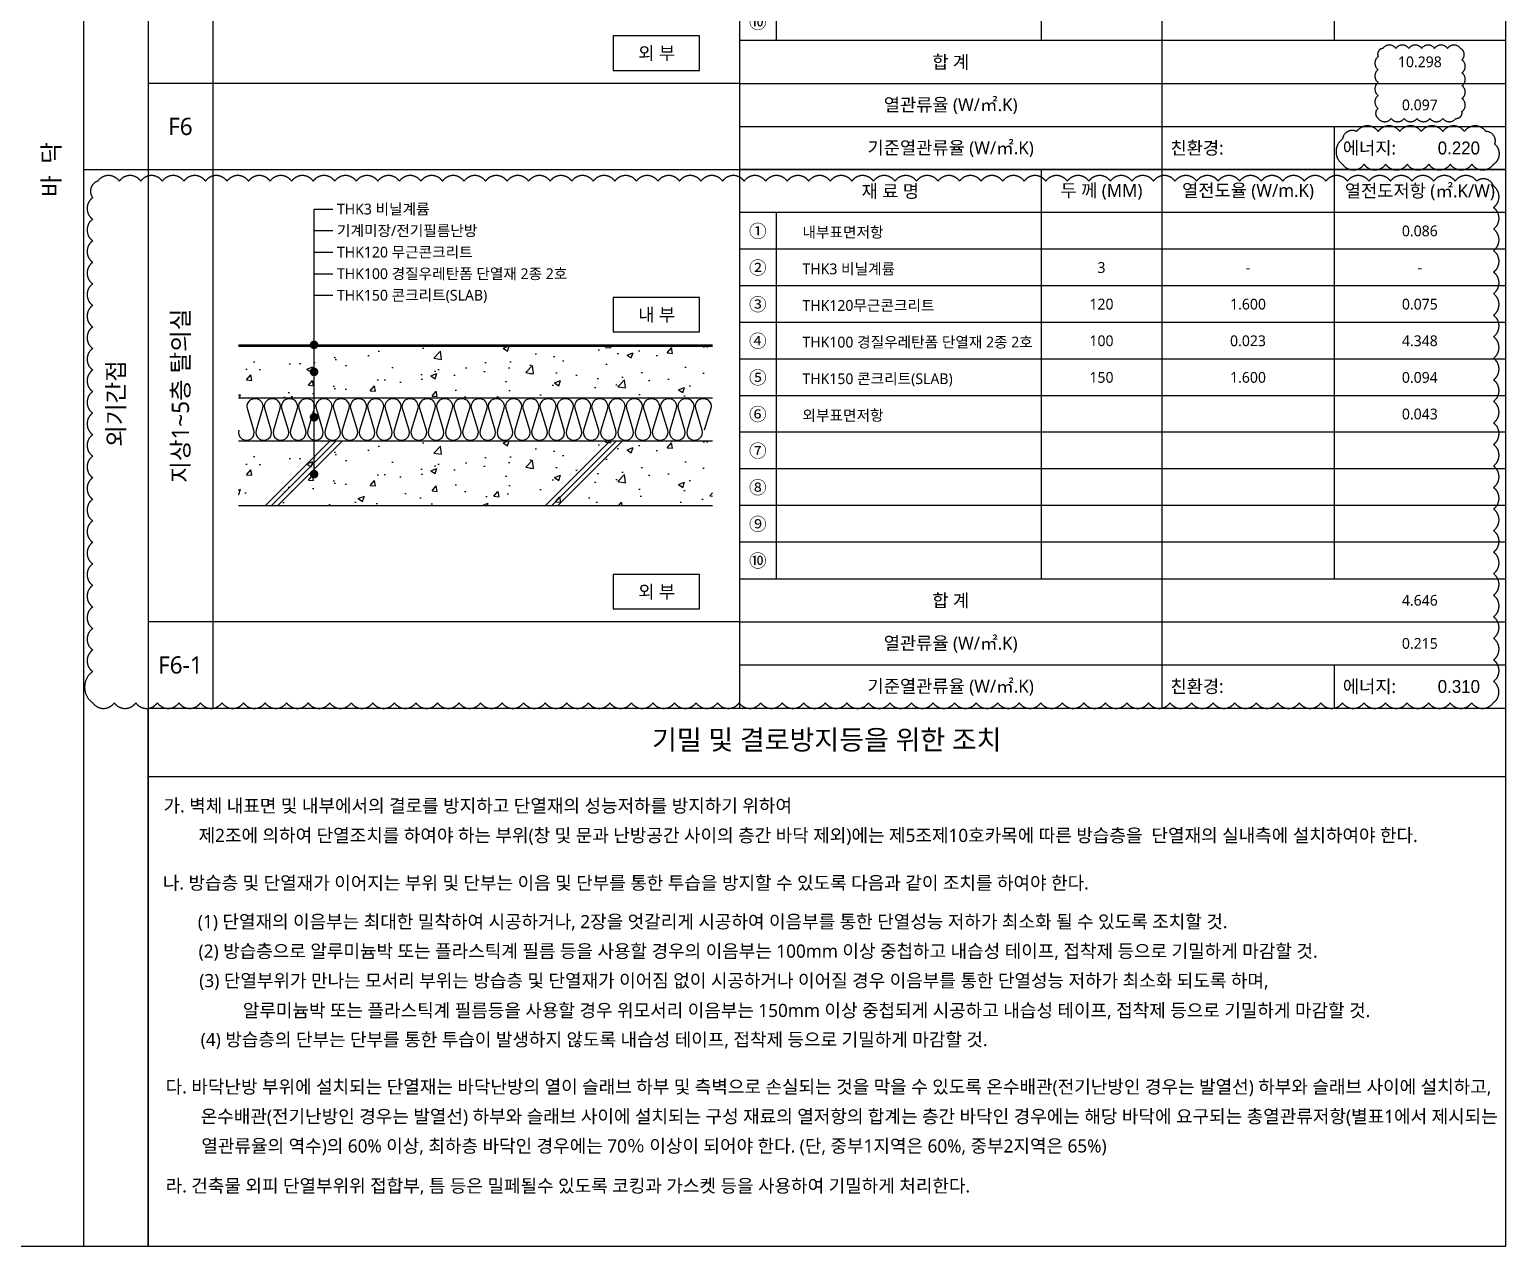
# Model space of a CAD drawing. Header units: millimetres. Extents: x 17329847 to 17386789, y -19727600 to -19720590.
# Drawn here: x 17357952 to 17361377, y -19726969 to -19724144 of the extents above; entities that cross this region are included whole.
import ezdxf
from ezdxf.enums import TextEntityAlignment as Align

# ---------------------------------------------------------------- set-up
doc = ezdxf.new("R2010")
doc.units = ezdxf.units.MM
doc.header["$LTSCALE"] = 100
doc.header["$MEASUREMENT"] = 0
doc.linetypes.add('ACAD_ISO03W100', pattern=[30, 12, -18])
doc.layers.get('0').update_dxf_attribs({"linetype": 'CONTINUOUS'})
doc.layers.add('___2001120_친환경(대일) 수정사항', color=7, linetype='CONTINUOUS', true_color=0xf26722, plot=False)
for name, color, linetype in [('AA-MKXM', 7, 'CONTINUOUS'), ('AA-XXXX-TEXT', 3, 'CONTINUOUS'), ("CON'C", 2, 'CONTINUOUS'), ('FIN', 6, 'CONTINUOUS'), ('HAT', 253, 'CONTINUOUS'), ('INS', 8, 'CONTINUOUS'), ('LEADER', 7, 'CONTINUOUS'), ('TEXT', 3, 'CONTINUOUS'), ('TEXT(실명)', 7, 'CONTINUOUS'), ('TEXT1-일반글씨', 3, 'CONTINUOUS'), ('도면폼', 7, 'CONTINUOUS')]:
    doc.layers.add(name, color=color, linetype=linetype)
doc.layers.add('VE변경사항적용-20220616', color=10, linetype='CONTINUOUS', plot=False)
doc.styles.add('@나눔바른고딕', font='NanumBarunGothic.ttf')
doc.styles.add('굴림', font='')
doc.styles.add('나눔바른고딕', font='NanumBarunGothic.ttf')
doc.styles.get('굴림').set_extended_font_data('Gulim')

# ---------------------------------------------------------------- blocks, each defined once
blk = doc.blocks.new('BOX1')
at = {"layer": '도면폼', "ltscale": 1000}
blk.add_line((1777.5, 1250), (0, 1250), dxfattribs=at)
at = {"layer": '도면폼', "color": 4, "ltscale": 1000}
for p, q in [((700, 1250), (700, 300)), ((980, 1250), (980, 0)), ((1380, 1250), (1380, 300)), ((1777.5, 1150), (0, 1150)), ((85, 1150), (85, 300)), ((0, 300), (1777.5, 300)), ((0, 200), (1777.5, 200)), ((0, 100), (1777.5, 100)), ((1380, 100), (1380, 0))]:
    blk.add_line(p, q, dxfattribs=at)
at = {"layer": '도면폼', "color": 8}
for p, q in [((1777.5, 1065), (0, 1065)), ((1777.5, 980), (0, 980)), ((1777.5, 895), (0, 895)), ((1777.5, 810), (0, 810)), ((1777.5, 725), (0, 725)), ((1777.5, 640), (0, 640)), ((1777.5, 555), (0, 555)), ((1777.5, 470), (0, 470)), ((1777.5, 385), (0, 385))]:
    blk.add_line(p, q, dxfattribs=at)
at = {"layer": 'TEXT1-일반글씨', "style": '나눔바른고딕'}
for s, p in [('재 료 명', (350, 1200)), ('두 께 (MM)', (840, 1200)), ('열전도율 (W/m.K)', (1180, 1200)), ('열전도저항 (㎡.K/W)', (1578.8, 1200)), ('①', (42.5, 1107.5)), ('②', (42.5, 1022.5)), ('③', (42.5, 937.5)), ('④', (42.5, 852.5)), ('⑤', (42.5, 767.5)), ('⑥', (42.5, 682.5)), ('⑦', (42.5, 597.5)), ('⑧', (42.5, 512.5)), ('⑨', (42.5, 427.5)), ('⑩', (42.5, 342.5)), ('합 계', (490, 250)), ('열관류율 (W/㎡.K)', (490, 150)), ('기준열관류율 (W/㎡.K)', (490, 50))]:
    blk.add_text(s, height=30, dxfattribs=at).set_placement(p, align=Align.MIDDLE)
for s, p in [('친환경:', (1000, 50)), ('에너지:', (1400, 50))]:
    blk.add_text(s, height=30, dxfattribs=at).set_placement(p, align=Align.MIDDLE_LEFT)

msp = doc.modelspace()

# ---------------------------------------------------------------- hatches: boundary and pattern name
at = {"layer": 'HAT', "linetype": 'Continuous'}
h = msp.add_hatch(dxfattribs=at)
h.set_pattern_fill('AR-CONC', color=256, scale=20, style=0)
h.set_pattern_definition([(50, (17399514.85, -19782277.79), (143.45204, -12.55043), [15, -165]), (355, (17399514.85, -19782277.8), (-27.75027, 150.43843), [12, -132]), (100.4514, (17399526.81, -19782278.84), (115.70188, 137.8879), [12.74804, -140.22842]), (46.1842, (17399514.85, -19782237.8), (213.4482, -33.1038), [22.5, -247.5]), (96.6356, (17399532.64, -19782240.55), (186.93254, 194.8236), [19.12206, -210.3426]), (351.1842, (17399514.85, -19782237.8), (186.9324, 194.8237), [18, -198]), (21, (17399534.85, -19782247.79), (119.38141, -80.52378), [15, -165]), (326, (17399534.85, -19782247.8), (48.66307, 145.03), [12, -132]), (71.4514, (17399544.8, -19782254.5), (168.04453, 64.5061), [12.74804, -140.22842]), (37.5, (17399514.853, -19782277.793), (2.43197, 66.57877), [0, -130.4, 0, -134, 0, -132.5]), (7.5, (17399514.85, -19782277.79), (52.61391, 78.88234), [0, -76.4, 0, -127.4, 0, -50.5]), (327.5, (17399470.253, -19782277.793), (106.764487, -4.510974), [0, -50, 0, -156, 0, -207]), (317.5, (17399450.25, -19782277.79), (116.63723, 20.021), [0, -65, 0, -103.6, 0, -147])])
h.paths.add_polyline_path([(17358437.4, -19724999.3), (17359537.4, -19724999.3), (17359537.4, -19724879.3), (17358437.4, -19724879.3)])
h = msp.add_hatch(dxfattribs=at)
h.set_pattern_fill('AR-CONC', color=256, scale=20, style=0)
h.set_pattern_definition([(50, (17399514.85, -19782497.79), (143.45204, -12.55043), [15, -165]), (355, (17399514.85, -19782497.8), (-27.75027, 150.43843), [12, -132]), (100.4514, (17399526.81, -19782498.84), (115.70188, 137.8879), [12.74804, -140.22842]), (46.1842, (17399514.85, -19782457.8), (213.4482, -33.1038), [22.5, -247.5]), (96.6356, (17399532.64, -19782460.55), (186.93254, 194.8236), [19.12206, -210.3426]), (351.1842, (17399514.85, -19782457.8), (186.9324, 194.8237), [18, -198]), (21, (17399534.85, -19782467.79), (119.38141, -80.52378), [15, -165]), (326, (17399534.85, -19782467.8), (48.66307, 145.03), [12, -132]), (71.4514, (17399544.8, -19782474.5), (168.04453, 64.5061), [12.74804, -140.22842]), (37.5, (17399514.853, -19782497.793), (2.43197, 66.57877), [0, -130.4, 0, -134, 0, -132.5]), (7.5, (17399514.85, -19782497.79), (52.61391, 78.88234), [0, -76.4, 0, -127.4, 0, -50.5]), (327.5, (17399470.253, -19782497.793), (106.764487, -4.510974), [0, -50, 0, -156, 0, -207]), (317.5, (17399450.25, -19782497.79), (116.63723, 20.021), [0, -65, 0, -103.6, 0, -147])])
h.paths.add_polyline_path([(17359537.4, -19725099.3), (17359537.4, -19725249.3), (17358437.4, -19725249.3), (17358437.4, -19725099.3)])

# ---------------------------------------------------------------- linework, layer by layer
at = {"color": 7}
msp.add_lwpolyline([(17358227.4, -19725719.3), (17361377.4, -19725719.3), (17361377.4, -19726969.3), (17358227.4, -19726969.3)], close=True, dxfattribs=at)
msp.add_lwpolyline([(17361377.4, -19725879.3), (17358227.4, -19725879.3)], dxfattribs=at)
at = {"layer": '___2001120_친환경(대일) 수정사항', "ltscale": 1000}
msp.add_lwpolyline([(17358227.4, -19725719.3), (17361377.4, -19725719.3), (17361377.4, -19726969.3), (17358227.4, -19726969.3)], close=True, dxfattribs=at)
at = {"layer": 'AA-MKXM', "color": 7}
for points in [[(17359306.5, -19724239.3), (17359507.4, -19724239.3), (17359507.4, -19724159.3), (17359306.5, -19724159.3)], [(17359306.5, -19724846.3), (17359507.4, -19724846.3), (17359507.4, -19724766.3), (17359306.5, -19724766.3)], [(17359306.5, -19725489.3), (17359507.4, -19725489.3), (17359507.4, -19725409.3), (17359306.5, -19725409.3)]]:
    msp.add_lwpolyline(points, close=True, dxfattribs=at)
at = {"layer": "CON'C"}
for points in [[(17358437.4, -19725099.3), (17359537.4, -19725099.3)], [(17358437.4, -19725249.3), (17359537.4, -19725249.3)]]:
    msp.add_lwpolyline(points, dxfattribs=at)
at = {"layer": 'FIN'}
for points in [[(17358437.4, -19724876.3), (17359537.4, -19724876.3)], [(17358437.4, -19724879.3), (17359537.4, -19724879.3)], [(17358437.4, -19724999.3), (17359537.4, -19724999.3)]]:
    msp.add_lwpolyline(points, dxfattribs=at)
at = {"layer": 'HAT', "linetype": 'Continuous'}
for p, q in [((17358500, -19725249.3), (17358650, -19725099.3)), ((17358514.2, -19725249.3), (17358664.2, -19725099.3)), ((17358528.3, -19725249.3), (17358678.3, -19725099.3)), ((17359149.9, -19725249.3), (17359299.9, -19725099.3)), ((17359164.1, -19725249.3), (17359314.1, -19725099.3)), ((17359178.2, -19725249.3), (17359328.2, -19725099.3))]:
    msp.add_line(p, q, dxfattribs=at)
at = {"layer": 'INS'}
for points in [[(17358438.2, -19725074.3, 1.344031), (17358473.2, -19725074.3), (17358458.2, -19725024.3, -1.344031), (17358493.2, -19725024.3), (17358478.2, -19725074.3)], [(17358478.2, -19725074.3, 1.344031), (17358513.2, -19725074.3), (17358498.2, -19725024.3, -1.344031), (17358533.2, -19725024.3), (17358518.2, -19725074.3)], [(17358518.2, -19725074.3, 1.344031), (17358553.2, -19725074.3), (17358538.2, -19725024.3, -1.344031), (17358573.2, -19725024.3), (17358558.2, -19725074.3)], [(17358558.2, -19725074.3, 1.344031), (17358593.2, -19725074.3), (17358578.2, -19725024.3, -1.344031), (17358613.2, -19725024.3), (17358598.2, -19725074.3)], [(17358598.2, -19725074.3, 1.344031), (17358633.2, -19725074.3), (17358618.2, -19725024.3, -1.344031), (17358653.2, -19725024.3), (17358638.2, -19725074.3)], [(17358638.2, -19725074.3, 1.344031), (17358673.2, -19725074.3), (17358658.2, -19725024.3, -1.344031), (17358693.2, -19725024.3), (17358678.2, -19725074.3)], [(17358678.2, -19725074.3, 1.344031), (17358713.2, -19725074.3), (17358698.2, -19725024.3, -1.344031), (17358733.2, -19725024.3), (17358718.2, -19725074.3)], [(17358718.2, -19725074.3, 1.344031), (17358753.2, -19725074.3), (17358738.2, -19725024.3, -1.344031), (17358773.2, -19725024.3), (17358758.2, -19725074.3)], [(17358758.2, -19725074.3, 1.344031), (17358793.2, -19725074.3), (17358778.2, -19725024.3, -1.344031), (17358813.2, -19725024.3), (17358798.2, -19725074.3)], [(17358798.2, -19725074.3, 1.344031), (17358833.2, -19725074.3), (17358818.2, -19725024.3, -1.344031), (17358853.2, -19725024.3), (17358838.2, -19725074.3)], [(17358838.2, -19725074.3, 1.344031), (17358873.2, -19725074.3), (17358858.2, -19725024.3, -1.344031), (17358893.2, -19725024.3), (17358878.2, -19725074.3)], [(17358878.2, -19725074.3, 1.344031), (17358913.2, -19725074.3), (17358898.2, -19725024.3, -1.344031), (17358933.2, -19725024.3), (17358918.2, -19725074.3)], [(17358918.2, -19725074.3, 1.344031), (17358953.2, -19725074.3), (17358938.2, -19725024.3, -1.344031), (17358973.2, -19725024.3), (17358958.2, -19725074.3)], [(17358958.2, -19725074.3, 1.344031), (17358993.2, -19725074.3), (17358978.2, -19725024.3, -1.344031), (17359013.2, -19725024.3), (17358998.2, -19725074.3)], [(17358998.2, -19725074.3, 1.344031), (17359033.2, -19725074.3), (17359018.2, -19725024.3, -1.344031), (17359053.2, -19725024.3), (17359038.2, -19725074.3)], [(17359038.2, -19725074.3, 1.344031), (17359073.2, -19725074.3), (17359058.2, -19725024.3, -1.344031), (17359093.2, -19725024.3), (17359078.2, -19725074.3)], [(17359078.2, -19725074.3, 1.344031), (17359113.2, -19725074.3), (17359098.2, -19725024.3, -1.344031), (17359133.2, -19725024.3), (17359118.2, -19725074.3)], [(17359118.2, -19725074.3, 1.344031), (17359153.2, -19725074.3), (17359138.2, -19725024.3, -1.344031), (17359173.2, -19725024.3), (17359158.2, -19725074.3)], [(17359158.2, -19725074.3, 1.344031), (17359193.2, -19725074.3), (17359178.2, -19725024.3, -1.344031), (17359213.2, -19725024.3), (17359198.2, -19725074.3)], [(17359198.2, -19725074.3, 1.344031), (17359233.2, -19725074.3), (17359218.2, -19725024.3, -1.344031), (17359253.2, -19725024.3), (17359238.2, -19725074.3)], [(17359238.2, -19725074.3, 1.344031), (17359273.2, -19725074.3), (17359258.2, -19725024.3, -1.344031), (17359293.2, -19725024.3), (17359278.2, -19725074.3)], [(17359278.2, -19725074.3, 1.344031), (17359313.2, -19725074.3), (17359298.2, -19725024.3, -1.344031), (17359333.2, -19725024.3), (17359318.2, -19725074.3)], [(17359318.2, -19725074.3, 1.344031), (17359353.2, -19725074.3), (17359338.2, -19725024.3, -1.344031), (17359373.2, -19725024.3), (17359358.2, -19725074.3)], [(17359358.2, -19725074.3, 1.344031), (17359393.2, -19725074.3), (17359378.2, -19725024.3, -1.344031), (17359413.2, -19725024.3), (17359398.2, -19725074.3)], [(17359398.2, -19725074.3, 1.344031), (17359433.2, -19725074.3), (17359418.2, -19725024.3, -1.344031), (17359453.2, -19725024.3), (17359438.2, -19725074.3)], [(17359438.2, -19725074.3, 1.344031), (17359473.2, -19725074.3), (17359458.2, -19725024.3, -1.344031), (17359493.2, -19725024.3), (17359478.2, -19725074.3)], [(17359478.2, -19725074.3, 1.344031), (17359513.2, -19725074.3), (17359498.2, -19725024.3, -1.344031), (17359533.2, -19725024.3), (17359518.2, -19725074.3)]]:
    msp.add_lwpolyline(points, format="xyb", dxfattribs=at)
at = {"layer": 'LEADER'}
for p, q in [((17358612.6, -19725176.4), (17358612.6, -19724561.1)), ((17358612.6, -19724561.1), (17358655.8, -19724561.1)), ((17358612.6, -19724611.1), (17358655.8, -19724611.1)), ((17358612.6, -19724661.1), (17358655.8, -19724661.1)), ((17358612.6, -19724711.1), (17358655.8, -19724711.1)), ((17358612.6, -19724761.1), (17358655.8, -19724761.1))]:
    msp.add_line(p, q, dxfattribs=at)
at = {"layer": 'TEXT(실명)', "const_width": 10}
for points in [[(17358612.6, -19724871.3, -1), (17358612.6, -19724881.3, -1)], [(17358612.6, -19724934, -1), (17358612.6, -19724944, -1)], [(17358612.6, -19725039.4, -1), (17358612.6, -19725049.4, -1)], [(17358612.6, -19725171.4, -1), (17358612.6, -19725181.4, -1)]]:
    msp.add_lwpolyline(points, format="xyb", close=True, dxfattribs=at)
at = {"layer": 'VE변경사항적용-20220616', "linetype": 'ACAD_ISO03W100'}
for points in [[(17361082.1, -19724350.5, 0.520567), (17361112.1, -19724350.5, 0.520567), (17361142.1, -19724350.5, 0.520567), (17361172.1, -19724350.5, 0.520567), (17361202.1, -19724350.5, 0.520567), (17361232.1, -19724350.5, 0.520567), (17361262.1, -19724350.5, 0.520567), (17361276.3, -19724334.7, 0.520567), (17361276.3, -19724304.7, 0.520567), (17361276.3, -19724274.7, 0.520567), (17361276.3, -19724244.7, 0.520567), (17361276.3, -19724214.7, 0.520567), (17361272.9, -19724188.1, 0.520567), (17361242.9, -19724188.1, 0.520567), (17361212.9, -19724188.1, 0.520567), (17361182.9, -19724188.1, 0.520567), (17361152.9, -19724188.1, 0.520567), (17361122.9, -19724188.1, 0.520567), (17361092.9, -19724188.1, 0.520567), (17361082.1, -19724207.4, 0.520567), (17361082.1, -19724237.4, 0.520567), (17361082.1, -19724267.4, 0.520567), (17361082.1, -19724297.4, 0.520567), (17361082.1, -19724327.4, 0.520567)], [(17360999.4, -19724457.2, 0.520567), (17361049.4, -19724457.2, 0.520567), (17361099.4, -19724457.2, 0.520567), (17361149.4, -19724457.2, 0.520567), (17361199.4, -19724457.2, 0.520567), (17361249.4, -19724457.2, 0.520567), (17361299.4, -19724457.2, 0.520567), (17361349.4, -19724457.2, 0.520567), (17361352.6, -19724410.4, 0.520567), (17361332, -19724381, 0.520567), (17361282, -19724381, 0.520567), (17361232, -19724381, 0.520567), (17361182, -19724381, 0.520567), (17361132, -19724381, 0.520567), (17361082, -19724381, 0.520567), (17361032, -19724381, 0.520567), (17360999.4, -19724398.4, 0.520567)], [(17358099, -19725707.2, 0.520567), (17358149, -19725707.2, 0.520567), (17358199, -19725707.2, 0.520567), (17358249, -19725707.2, 0.520567), (17358299, -19725707.2, 0.520567), (17358349, -19725707.2, 0.520567), (17358399, -19725707.2, 0.520567), (17358449, -19725707.2, 0.520567), (17358499, -19725707.2, 0.520567), (17358549, -19725707.2, 0.520567), (17358599, -19725707.2, 0.520567), (17358649, -19725707.2, 0.520567), (17358699, -19725707.2, 0.520567), (17358749, -19725707.2, 0.520567), (17358799, -19725707.2, 0.520567), (17358849, -19725707.2, 0.520567), (17358899, -19725707.2, 0.520567), (17358949, -19725707.2, 0.520567), (17358999, -19725707.2, 0.520567), (17359049, -19725707.2, 0.520567), (17359099, -19725707.2, 0.520567), (17359149, -19725707.2, 0.520567), (17359199, -19725707.2, 0.520567), (17359249, -19725707.2, 0.520567), (17359299, -19725707.2, 0.520567), (17359349, -19725707.2, 0.520567), (17359399, -19725707.2, 0.520567), (17359449, -19725707.2, 0.520567), (17359499, -19725707.2, 0.520567), (17359549, -19725707.2, 0.520567), (17359599, -19725707.2, 0.520567), (17359649, -19725707.2, 0.520567), (17359699, -19725707.2, 0.520567), (17359749, -19725707.2, 0.520567), (17359799, -19725707.2, 0.520567), (17359849, -19725707.2, 0.520567), (17359899, -19725707.2, 0.520567), (17359949, -19725707.2, 0.520567), (17359999, -19725707.2, 0.520567), (17360049, -19725707.2, 0.520567), (17360099, -19725707.2, 0.520567), (17360149, -19725707.2, 0.520567), (17360199, -19725707.2, 0.520567), (17360249, -19725707.2, 0.520567), (17360299, -19725707.2, 0.520567), (17360349, -19725707.2, 0.520567), (17360399, -19725707.2, 0.520567), (17360449, -19725707.2, 0.520567), (17360499, -19725707.2, 0.520567), (17360549, -19725707.2, 0.520567), (17360599, -19725707.2, 0.520567), (17360649, -19725707.2, 0.520567), (17360699, -19725707.2, 0.520567), (17360749, -19725707.2, 0.520567), (17360799, -19725707.2, 0.520567), (17360849, -19725707.2, 0.520567), (17360899, -19725707.2, 0.520567), (17360949, -19725707.2, 0.520567), (17360999, -19725707.2, 0.520567), (17361049, -19725707.2, 0.520567), (17361099, -19725707.2, 0.520567), (17361149, -19725707.2, 0.520567), (17361199, -19725707.2, 0.520567), (17361249, -19725707.2, 0.520567), (17361299, -19725707.2, 0.520567), (17361349, -19725707.2, 0.520567), (17361349.4, -19725657.5, 0.520567), (17361349.4, -19725607.5, 0.520567), (17361349.4, -19725557.5, 0.520567), (17361349.4, -19725507.5, 0.520567), (17361349.4, -19725457.5, 0.520567), (17361349.4, -19725407.5, 0.520567), (17361349.4, -19725357.5, 0.520567), (17361349.4, -19725307.5, 0.520567), (17361349.4, -19725257.5, 0.520567), (17361349.4, -19725207.5, 0.520567), (17361349.4, -19725157.5, 0.520567), (17361349.4, -19725107.5, 0.520567), (17361349.4, -19725057.5, 0.520567), (17361349.4, -19725007.5, 0.520567), (17361349.4, -19724957.5, 0.520567), (17361349.4, -19724907.5, 0.520567), (17361349.4, -19724857.5, 0.520567), (17361349.4, -19724807.5, 0.520567), (17361349.4, -19724757.5, 0.520567), (17361349.4, -19724707.5, 0.520567), (17361349.4, -19724657.5, 0.520567), (17361349.4, -19724607.5, 0.520567), (17361349.4, -19724557.5, 0.520567), (17361349.4, -19724507.5, 0.520567), (17361310.6, -19724496.3, 0.520567), (17361260.6, -19724496.3, 0.520567), (17361210.6, -19724496.3, 0.520567), (17361160.6, -19724496.3, 0.520567), (17361110.6, -19724496.3, 0.520567), (17361060.6, -19724496.3, 0.520567), (17361010.6, -19724496.3, 0.520567), (17360960.6, -19724496.3, 0.520567), (17360910.6, -19724496.3, 0.520567), (17360860.6, -19724496.3, 0.520567), (17360810.6, -19724496.3, 0.520567), (17360760.6, -19724496.3, 0.520567), (17360710.6, -19724496.3, 0.520567), (17360660.6, -19724496.3, 0.520567), (17360610.6, -19724496.3, 0.520567), (17360560.6, -19724496.3, 0.520567), (17360510.6, -19724496.3, 0.520567), (17360460.6, -19724496.3, 0.520567), (17360410.6, -19724496.3, 0.520567), (17360360.6, -19724496.3, 0.520567), (17360310.6, -19724496.3, 0.520567), (17360260.6, -19724496.3, 0.520567), (17360210.6, -19724496.3, 0.520567), (17360160.6, -19724496.3, 0.520567), (17360110.6, -19724496.3, 0.520567), (17360060.6, -19724496.3, 0.520567), (17360010.6, -19724496.3, 0.520567), (17359960.6, -19724496.3, 0.520567), (17359910.6, -19724496.3, 0.520567), (17359860.6, -19724496.3, 0.520567), (17359810.6, -19724496.3, 0.520567), (17359760.6, -19724496.3, 0.520567), (17359710.6, -19724496.3, 0.520567), (17359660.6, -19724496.3, 0.520567), (17359610.6, -19724496.3, 0.520567), (17359560.6, -19724496.3, 0.520567), (17359510.6, -19724496.3, 0.520567), (17359460.6, -19724496.3, 0.520567), (17359410.6, -19724496.3, 0.520567), (17359360.6, -19724496.3, 0.520567), (17359310.6, -19724496.3, 0.520567), (17359260.6, -19724496.3, 0.520567), (17359210.6, -19724496.3, 0.520567), (17359160.6, -19724496.3, 0.520567), (17359110.6, -19724496.3, 0.520567), (17359060.6, -19724496.3, 0.520567), (17359010.6, -19724496.3, 0.520567), (17358960.6, -19724496.3, 0.520567), (17358910.6, -19724496.3, 0.520567), (17358860.6, -19724496.3, 0.520567), (17358810.6, -19724496.3, 0.520567), (17358760.6, -19724496.3, 0.520567), (17358710.6, -19724496.3, 0.520567), (17358660.6, -19724496.3, 0.520567), (17358610.6, -19724496.3, 0.520567), (17358560.6, -19724496.3, 0.520567), (17358510.6, -19724496.3, 0.520567), (17358460.6, -19724496.3, 0.520567), (17358410.6, -19724496.3, 0.520567), (17358360.6, -19724496.3, 0.520567), (17358310.6, -19724496.3, 0.520567), (17358260.6, -19724496.3, 0.520567), (17358210.6, -19724496.3, 0.520567), (17358160.6, -19724496.3, 0.520567), (17358110.6, -19724496.3, 0.520567), (17358099, -19724534.7, 0.520567), (17358099, -19724584.7, 0.520567), (17358099, -19724634.7, 0.520567), (17358099, -19724684.7, 0.520567), (17358099, -19724734.7, 0.520567), (17358099, -19724784.7, 0.520567), (17358099, -19724834.7, 0.520567), (17358099, -19724884.7, 0.520567), (17358099, -19724934.7, 0.520567), (17358099, -19724984.7, 0.520567), (17358099, -19725034.7, 0.520567), (17358099, -19725084.7, 0.520567), (17358099, -19725134.7, 0.520567), (17358099, -19725184.7, 0.520567), (17358099, -19725234.7, 0.520567), (17358099, -19725284.7, 0.520567), (17358099, -19725334.7, 0.520567), (17358099, -19725384.7, 0.520567), (17358099, -19725434.7, 0.520567), (17358099, -19725484.7, 0.520567), (17358099, -19725534.7, 0.520567), (17358099, -19725584.7, 0.520567), (17358099, -19725634.7, 0.520567)]]:
    msp.add_lwpolyline(points, format="xyb", close=True, dxfattribs=at)
at = {"layer": '도면폼'}
for p, q in [((17358377.4, -19721819.3), (17358377.4, -19725719.3)), ((17359599.9, -19721819.3), (17359599.9, -19725719.3)), ((17358077.4, -19721969.3), (17358077.4, -19726969.3)), ((17358227.4, -19721969.3), (17358227.4, -19726969.3)), ((17359599.9, -19724269.3), (17358227.4, -19724269.3)), ((17358227.4, -19724469.3), (17361377.4, -19724469.3)), ((17358227.4, -19725719.3), (17361377.4, -19725719.3)), ((17358227.4, -19725719.3), (17361377.4, -19725719.3))]:
    msp.add_line(p, q, dxfattribs=at)
at = {"layer": '도면폼', "color": 4, "ltscale": 1000}
for p, q in [((17359599.9, -19724269.3), (17358227.4, -19724269.3)), ((17359599.9, -19725519.3), (17358227.4, -19725519.3))]:
    msp.add_line(p, q, dxfattribs=at)
at = {"layer": '도면폼', "ltscale": 1000}
for p, q in [((17358077.4, -19724469.3), (17361377.4, -19724469.3)), ((17358227.4, -19725719.3), (17361377.4, -19725719.3)), ((17358227.4, -19725719.3), (17361377.4, -19725719.3))]:
    msp.add_line(p, q, dxfattribs=at)
at = {"layer": '도면폼'}
msp.add_lwpolyline([(17357927.4, -19721819.3), (17361377.4, -19721819.3), (17361377.4, -19726969.3), (17357927.4, -19726969.3)], close=True, dxfattribs=at)

# ---------------------------------------------------------------- block references
at = {"color": 1}
msp.add_blockref('BOX1', (17359599.9, -19724469.3), dxfattribs=at)
at = {"layer": 'TEXT', "color": 3}
msp.add_blockref('BOX1', (17359599.9, -19725719.3), dxfattribs=at)

# ---------------------------------------------------------------- texts
at = {"layer": 'AA-XXXX-TEXT', "style": '나눔바른고딕'}
for s, p in [('F6', (17358302.4, -19724369.3)), ('F6-1', (17358302.4, -19725619.3))]:
    msp.add_text(s, height=40, dxfattribs=at).set_placement(p, align=Align.MIDDLE)
at = {"layer": 'AA-XXXX-TEXT', "style": '@나눔바른고딕'}
for s, p in [('바  닥', (17358002.4, -19724469.3)), ('지상1~5층 탈의실', (17358302.4, -19724994.3)), ('외기간접', (17358152.4, -19725012.4))]:
    msp.add_text(s, height=40, rotation=90, dxfattribs=at).set_placement(p, align=Align.MIDDLE_CENTER)
at = {"layer": 'TEXT', "style": '나눔바른고딕'}
for s, height, p in [('외 부', 30, (17359407.7, -19724199.3)), ('0.086', 25, (17361178.6, -19724611.8)), ('3', 25, (17360439.9, -19724696.8)), ('-', 25, (17360779.9, -19724696.8)), ('-', 25, (17361178.6, -19724696.8)), ('120', 25, (17360439.9, -19724781.8)), ('1.600', 25, (17360779.9, -19724781.8)), ('0.075', 25, (17361178.6, -19724781.8)), ('내 부', 30, (17359407.7, -19724806.3)), ('100', 25, (17360439.9, -19724866.8)), ('0.023', 25, (17360779.9, -19724866.8)), ('4.348', 25, (17361178.6, -19724866.8)), ('150', 25, (17360439.9, -19724951.8)), ('1.600', 25, (17360779.9, -19724951.8)), ('0.094', 25, (17361178.6, -19724951.8)), ('외 부', 30, (17359407.7, -19725449.3))]:
    msp.add_text(s, height=height, dxfattribs=at).set_placement(p, align=Align.MIDDLE_CENTER)
at = {"layer": 'TEXT', "color": 6, "style": '나눔바른고딕'}
for s, p in [('10.298', (17361178.6, -19724219.3)), ('0.097', (17361178.6, -19724319.3)), ('0.043', (17361178.6, -19725036.8)), ('4.646', (17361178.6, -19725469.3)), ('0.215', (17361178.6, -19725569.3))]:
    msp.add_text(s, height=25, dxfattribs=at).set_placement(p, align=Align.MIDDLE_CENTER)
at = {"layer": 'TEXT', "color": 2, "style": '굴림'}
for s, p in [('0.220', (17361318.3, -19724419.3)), ('0.310', (17361318.3, -19725669.3))]:
    msp.add_text(s, height=30, dxfattribs=at).set_placement(p, align=Align.MIDDLE_RIGHT)
at = {"layer": 'TEXT', "style": '나눔바른고딕'}
for s, p in [('THK3 비닐계륨', (17358665.8, -19724561.1)), ('기계미장/전기필름난방', (17358665.8, -19724611.1)), ('내부표면저항', (17359746, -19724614.9)), ('THK120 무근콘크리트', (17358665.8, -19724661.1)), ('THK100 경질우레탄폼 단열재 2종 2호', (17358665.8, -19724711.1)), ('THK3 비닐계륨', (17359746, -19724699.9)), ('THK150 콘크리트(SLAB)', (17358665.8, -19724761.1)), ('THK120무근콘크리트', (17359746, -19724784.9)), ('THK100 경질우레탄폼 단열재 2종 2호', (17359746, -19724869.9)), ('THK150 콘크리트(SLAB)', (17359746, -19724954.9)), ('외부표면저항', (17359746, -19725039.9))]:
    msp.add_text(s, height=25, dxfattribs=at).set_placement(p, align=Align.MIDDLE_LEFT)
at = {"layer": 'TEXT', "ltscale": 1000, "style": '나눔바른고딕'}
msp.add_text('기밀 및 결로방지등을 위한 조치', height=45.9, dxfattribs=at).set_placement((17359802.4, -19725816), align=Align.CENTER)
for s, p in [('가. 벽체 내표면 및 내부에서의 결로를 방지하고 단열재의 성능저하를 방지하기 위하여', (17358263.4, -19725961.5)), ('제2조에 의하여 단열조치를 하여야 하는 부위(창 및 문과 난방공간 사이의 층간 바닥 제외)에는 제5조제10호카목에 따른 방습층을  단열재의 실내측에 설치하여야 한다.', (17358344.6, -19726030.3)), ('나. 방습층 및 단열재가 이어지는 부위 및 단부는 이음 및 단부를 통한 투습을 방지할 수 있도록 다음과 같이 조치를 하여야 한다.', (17358261.8, -19726140.5)), ('(1) 단열재의 이음부는 최대한 밀착하여 시공하거나, 2장을 엇갈리게 시공하여 이음부를 통한 단열성능 저하가 최소화 될 수 있도록 조치할 것.', (17358342.9, -19726230.4)), ('(2) 방습층으로 알루미늄박 또는 플라스틱계 필름 등을 사용할 경우의 이음부는 100mm 이상 중첩하고 내습성 테이프, 접착제 등으로 기밀하게 마감할 것.', (17358344.6, -19726298.9)), ('(3) 단열부위가 만나는 모서리 부위는 방습층 및 단열재가 이어짐 없이 시공하거나 이어질 경우 이음부를 통한 단열성능 저하가 최소화 되도록 하며,', (17358346.2, -19726367.3)), ('알루미늄박 또는 플라스틱계 필름등을 사용할 경우 위모서리 이음부는 150mm 이상 중첩되게 시공하고 내습성 테이프, 접착제 등으로 기밀하게 마감할 것.', (17358447.2, -19726436.6)), ('(4) 방습층의 단부는 단부를 통한 투습이 발생하지 않도록 내습성 테이프, 접착제 등으로 기밀하게 마감할 것.', (17358349.5, -19726504.2)), ('다. 바닥난방 부위에 설치되는 단열재는 바닥난방의 열이 슬래브 하부 및 측벽으로 손실되는 것을 막을 수 있도록 온수배관(전기난방인 경우는 발열선) 하부와 슬래브 사이에 설치하고,', (17358268.3, -19726613.8)), ('온수배관(전기난방인 경우는 발열선) 하부와 슬래브 사이에 설치되는 구성 재료의 열저항의 합계는 층간 바닥인 경우에는 해당 바닥에 요구되는 총열관류저항(별표1에서 제시되는', (17358349.5, -19726682.6)), ('열관류율의 역수)의 60%%% 이상, 최하층 바닥인 경우에는 70％ 이상이 되어야 한다. (단, 중부1지역은 60%%%, 중부2지역은 65%%%)', (17358351.1, -19726751.1)), ('라. 건축물 외피 단열부위위 접합부, 틈 등은 밀페될수 있도록 코킹과 가스켓 등을 사용하여 기밀하게 처리한다.', (17358268.3, -19726843.7))]:
    msp.add_text(s, height=30.6, dxfattribs=at).set_placement(p)

doc.saveas('drawing.dxf')
